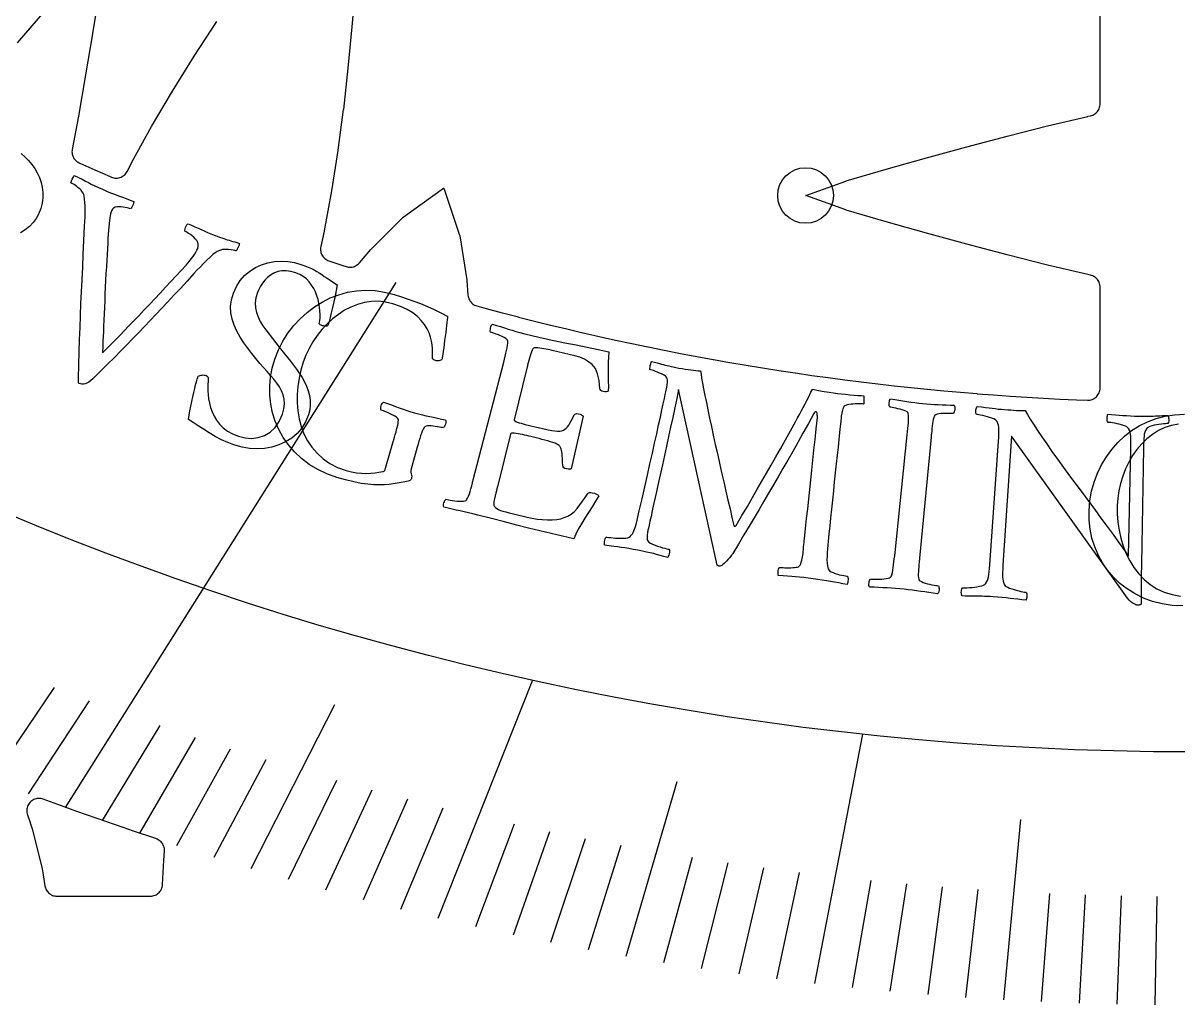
# Model space of a CAD drawing. Header units: millimetres. Extents: x -94 to 94, y -94 to 94.
# Drawn here: x -23.84 to -0.31, y -40.49 to -20.48 of the extents above; entities that cross this region are included whole.
import ezdxf

# ---------------------------------------------------------------- set-up
doc = ezdxf.new("R2010")
doc.units = ezdxf.units.MM
for name, color, linetype in [('CUT_INNER', 6, 'Continuous'), ('ENGRAVE', 7, 'Continuous'), ('ENGRAVE_FINE', 8, 'Continuous'), ('TEXT', 5, 'Continuous')]:
    doc.layers.add(name, color=color, linetype=linetype)

msp = doc.modelspace()

# ---------------------------------------------------------------- linework, layer by layer
at = {"layer": 'CUT_INNER'}
for points in [[(-17.0647, -19.7078), (-17.1364, -20.5552), (-17.1365, -20.5566), (-17.2174, -21.3987), (-17.2176, -21.4006), (-17.3109, -22.2378), (-17.3112, -22.2402), (-17.4202, -23.0711), (-17.4207, -23.0741), (-17.5489, -23.8975), (-17.5495, -23.9011), (-17.7006, -24.7157), (-17.7014, -24.7198), (-17.7705, -25.0338), (-17.7746, -25.0579), (-17.7763, -25.0822), (-17.7756, -25.1066), (-17.7726, -25.1309), (-17.7672, -25.1547), (-17.7595, -25.1778), (-17.7496, -25.2002), (-17.7375, -25.2214), (-17.7235, -25.2414), (-17.7075, -25.2598), (-17.6899, -25.2767), (-17.6707, -25.2917), (-17.6501, -25.3048), (-17.6283, -25.3159), (-17.6055, -25.3247), (-17.3194, -25.4202), (-17.318, -25.4207), (-17.252, -25.4423), (-17.2282, -25.4487), (-17.204, -25.4529), (-17.1794, -25.4546), (-17.1548, -25.4539), (-17.1304, -25.4508), (-17.1064, -25.4453), (-17.0831, -25.4374), (-17.0607, -25.4273), (-17.0393, -25.4151), (-17.0193, -25.4008), (-17.0007, -25.3846), (-16.9839, -25.3667), (-16.7502, -25.0921), (-16.7437, -25.085), (-16.1011, -24.4386), (-16.0972, -24.435), (-16.0931, -24.4318), (-15.2708, -23.8437), (-15.266, -23.8406), (-15.2639, -23.846), (-14.9416, -24.8042), (-14.9402, -24.8092), (-14.9391, -24.8143), (-14.7967, -25.7146), (-14.7955, -25.7242), (-14.7717, -26.0233), (-14.7684, -26.0486), (-14.7625, -26.0734), (-14.7541, -26.0975), (-14.7433, -26.1206), (-14.7303, -26.1424), (-14.715, -26.1629), (-14.6978, -26.1817), (-14.6787, -26.1986), (-14.658, -26.2135), (-14.6359, -26.2262), (-14.6126, -26.2366), (-14.5884, -26.2446), (-14.3995, -26.2962), (-14.398, -26.2966), (-14.0721, -26.3836), (-14.0707, -26.384), (-13.7443, -26.4689), (-13.7428, -26.4693), (-13.4159, -26.5523), (-13.4144, -26.5526), (-13.0871, -26.6336), (-13.0856, -26.6339), (-12.7577, -26.7129), (-12.7562, -26.7132), (-12.4279, -26.7901), (-12.4264, -26.7905), (-12.0976, -26.8654), (-12.0961, -26.8657), (-11.7668, -26.9386), (-11.7653, -26.9389), (-11.4356, -27.0098), (-11.4341, -27.0101), (-11.1039, -27.0789), (-11.1024, -27.0792), (-10.7719, -27.146), (-10.7704, -27.1463), (-10.4394, -27.2111), (-10.4379, -27.2114), (-10.1066, -27.2741), (-10.1051, -27.2744), (-9.7733, -27.3351), (-9.7718, -27.3354), (-9.4397, -27.3941), (-9.4382, -27.3943), (-9.1058, -27.451), (-9.1043, -27.4512), (-8.7715, -27.5058), (-8.77, -27.5061), (-8.4368, -27.5586), (-8.4353, -27.5589), (-8.1019, -27.6094), (-8.1004, -27.6096), (-7.7666, -27.658), (-7.7651, -27.6583), (-7.4311, -27.7047), (-7.4296, -27.7049), (-7.0953, -27.7492), (-7.0938, -27.7494), (-6.7592, -27.7917), (-6.7577, -27.7919), (-6.4228, -27.8322), (-6.4213, -27.8324), (-6.0862, -27.8706), (-6.0847, -27.8707), (-5.7494, -27.9069), (-5.7479, -27.907), (-5.4124, -27.9411), (-5.4109, -27.9413), (-5.0752, -27.9733), (-5.0736, -27.9734), (-4.7377, -28.0034), (-4.7362, -28.0035), (-4.4001, -28.0314), (-4.3986, -28.0316), (-4.0623, -28.0574), (-4.0608, -28.0575), (-3.7244, -28.0813), (-3.7229, -28.0814), (-3.3863, -28.1031), (-3.3848, -28.1032), (-3.0482, -28.1228), (-3.0466, -28.1229), (-2.7098, -28.1405), (-2.7083, -28.1406), (-2.3714, -28.1561), (-2.3699, -28.1562), (-2.15, -28.1649), (-2.1248, -28.1647), (-2.0998, -28.1619), (-2.0752, -28.1566), (-2.0513, -28.1489), (-2.0282, -28.1388), (-2.0063, -28.1264), (-1.9858, -28.1119), (-1.9668, -28.0954), (-1.9495, -28.0771), (-1.9342, -28.0571), (-1.921, -28.0357), (-1.91, -28.0131), (-1.9013, -27.9895), (-1.895, -27.9651), (-1.8913, -27.9403), (-1.89, -27.9151), (-1.89, -25.8617), (-1.8912, -25.8375), (-1.8947, -25.8135), (-1.9005, -25.79), (-1.9086, -25.7672), (-1.9188, -25.7452), (-1.9311, -25.7243), (-1.9454, -25.7048), (-1.9615, -25.6867), (-1.9793, -25.6702), (-1.9986, -25.6555), (-2.0193, -25.6428), (-2.041, -25.6322), (-2.0637, -25.6237), (-2.0871, -25.6174), (-2.1386, -25.6062), (-2.141, -25.6057), (-2.9606, -25.4115), (-2.9624, -25.4111), (-3.7826, -25.2035), (-3.7839, -25.2032), (-4.604, -24.9858), (-5.4259, -24.7606), (-6.2478, -24.5292), (-6.2491, -24.5289), (-7.0666, -24.2893), (-7.0737, -24.287), (-7.8859, -23.9951), (-7.8911, -23.993), (-7.8859, -23.9908), (-7.0737, -23.6989), (-7.0666, -23.6966), (-6.2491, -23.4571), (-6.2478, -23.4567), (-5.4276, -23.2258), (-4.606, -23.0007), (-3.7839, -22.7827), (-3.7826, -22.7824), (-2.9624, -22.5749), (-2.9606, -22.5744), (-2.141, -22.3802), (-2.1386, -22.3797), (-2.0871, -22.3685), (-2.0637, -22.3623), (-2.041, -22.3538), (-2.0193, -22.3431), (-1.9986, -22.3304), (-1.9793, -22.3157), (-1.9615, -22.2993), (-1.9454, -22.2812), (-1.9311, -22.2616), (-1.9188, -22.2407), (-1.9086, -22.2188), (-1.9005, -22.1959), (-1.8947, -22.1724), (-1.8912, -22.1484), (-1.89, -22.1242), (-1.89, -8.0007)], [(-22.2875, -19.8532), (-22.4205, -20.6947), (-22.4207, -20.696), (-22.5627, -21.5362), (-22.7104, -22.3752), (-22.8359, -23.0545), (-22.8391, -23.078), (-22.8401, -23.1017), (-22.8388, -23.1253), (-22.8352, -23.1487), (-22.8295, -23.1717), (-22.8217, -23.1941), (-22.8117, -23.2156), (-22.7998, -23.236), (-22.7859, -23.2552), (-22.7704, -23.2731), (-22.7532, -23.2894), (-22.7345, -23.304), (-22.7145, -23.3167), (-22.6935, -23.3275), (-22.6838, -23.3319), (-22.6824, -23.3326), (-22.3745, -23.4702), (-22.3731, -23.4708), (-22.0644, -23.6065), (-22.063, -23.6071), (-22.0367, -23.6185), (-22.0131, -23.6273), (-21.9888, -23.6337), (-21.964, -23.6376), (-21.9389, -23.639), (-21.9138, -23.6379), (-21.8889, -23.6343), (-21.8646, -23.6282), (-21.8409, -23.6196), (-21.8183, -23.6088), (-21.7968, -23.5957), (-21.7768, -23.5805), (-21.7584, -23.5634), (-21.7418, -23.5446), (-21.7271, -23.5241), (-21.7146, -23.5023), (-21.6206, -23.3175), (-21.6186, -23.3138), (-21.2186, -22.5883), (-21.2168, -22.5851), (-20.7936, -21.8672), (-20.792, -21.8647), (-20.3492, -21.1532), (-20.3479, -21.1511), (-19.8889, -20.4448)], [(-23.9508, -20.8815), (-23.3902, -20.2374)]]:
    msp.add_lwpolyline(points, dxfattribs=at)
msp.add_lwpolyline([(-23.4497, -36.2887), (-23.4739, -36.2837), (-23.4984, -36.2811), (-23.523, -36.2809), (-23.5475, -36.2831), (-23.5717, -36.2877), (-23.5953, -36.2947), (-23.6181, -36.304), (-23.6399, -36.3155), (-23.6605, -36.3291), (-23.6796, -36.3446), (-23.6971, -36.362), (-23.7128, -36.3809), (-23.7266, -36.4014), (-23.7383, -36.423), (-23.7478, -36.4458), (-23.755, -36.4693), (-23.7598, -36.4935), (-23.7623, -36.518), (-23.7623, -36.5426), (-23.7599, -36.5671), (-23.7551, -36.5913), (-23.748, -36.6149), (-23.6916, -36.7725), (-23.6897, -36.7784), (-23.6538, -36.8967), (-23.6521, -36.9026), (-23.4508, -37.7063), (-23.4495, -37.7123), (-23.4253, -37.8336), (-23.4243, -37.8397), (-23.3917, -38.0592), (-23.3871, -38.0825), (-23.3804, -38.1052), (-23.3715, -38.1272), (-23.3605, -38.1482), (-23.3476, -38.1681), (-23.3329, -38.1867), (-23.3165, -38.2038), (-23.2986, -38.2193), (-23.2792, -38.2331), (-23.2587, -38.2449), (-23.2371, -38.2547), (-23.2147, -38.2624), (-23.1916, -38.268), (-23.1681, -38.2714), (-23.1444, -38.2725), (-21.2448, -38.2725), (-21.2195, -38.2712), (-21.1945, -38.2674), (-21.1701, -38.2611), (-21.1464, -38.2523), (-21.1237, -38.2412), (-21.1022, -38.2279), (-21.0822, -38.2124), (-21.0638, -38.195), (-21.0473, -38.1759), (-21.0329, -38.1552), (-21.0206, -38.1331), (-21.0105, -38.1099), (-21.0029, -38.0858), (-20.9978, -38.061), (-20.9951, -38.0359), (-20.9686, -37.5422), (-20.9685, -37.5408), (-20.9564, -37.3537), (-20.956, -37.3283), (-20.9582, -37.303), (-20.963, -37.2781), (-20.9703, -37.2538), (-20.9799, -37.2304), (-20.992, -37.208), (-21.0062, -37.187), (-21.0225, -37.1675), (-21.0406, -37.1498), (-21.0605, -37.1341), (-21.0818, -37.1204), (-21.1045, -37.1089), (-21.1282, -37.0998), (-21.1715, -37.0856), (-21.5644, -36.9545), (-21.9564, -36.821), (-22.3476, -36.6851), (-22.738, -36.5468), (-23.1275, -36.406), (-23.4262, -36.2961)], close=True, dxfattribs=at)
at = {"layer": 'ENGRAVE'}
for points in [[(-22.9705, -36.4631), (-16.2323, -25.7669)], [(-15.3762, -38.7173), (-13.4489, -33.8643)], [(-7.7056, -40.0508), (-6.7278, -34.9682)]]:
    msp.add_lwpolyline(points, dxfattribs=at)
for centre, radius in [((0, 27.004), 62.3363), ((-7.892, -23.993), 0.567)]:
    msp.add_circle(centre, radius, dxfattribs=at)
at = {"layer": 'ENGRAVE_FINE'}
for points in [[(-24.4758, -35.8979), (-23.196, -34.0209)], [(-23.7238, -36.1854), (-22.48, -34.2883)], [(-19.1859, -37.7078), (-17.4847, -34.3643)], [(-22.2159, -36.7312), (-21.0453, -34.7956)], [(-21.4601, -36.9896), (-20.3265, -35.0358)], [(-20.7031, -37.2385), (-19.607, -35.2669)], [(-19.945, -37.4779), (-18.8866, -35.4891)], [(-18.4257, -37.9283), (-17.4438, -35.9071)], [(-11.5476, -39.4969), (-10.5064, -35.9357)], [(-17.6646, -38.1395), (-16.7214, -36.103)], [(-16.9026, -38.3414), (-15.9984, -36.2902)], [(-16.1398, -38.534), (-15.2748, -36.4687)], [(-14.6118, -38.8915), (-13.826, -36.7999)], [(-3.8549, -40.3819), (-3.5044, -36.7102)], [(-13.8467, -39.0565), (-13.1009, -36.9527)], [(-13.081, -39.2124), (-12.3753, -37.0971)], [(-12.3146, -39.3592), (-11.6494, -37.233)], [(-10.7801, -39.6256), (-10.1963, -37.4796)], [(-10.0122, -39.7453), (-9.4693, -37.5904)], [(-9.2437, -39.8561), (-8.742, -37.6928)], [(-8.4749, -39.9579), (-8.0144, -37.787)], [(-6.936, -40.1347), (-6.5585, -37.9505)], [(-6.1661, -40.2098), (-5.8303, -38.0199)], [(-5.3959, -40.276), (-5.1019, -38.0811)], [(-4.6255, -40.3334), (-4.3733, -38.1341)], [(-3.0841, -40.4215), (-2.9158, -38.2156)], [(-2.3132, -40.4524), (-2.1869, -38.2441)], [(-1.5422, -40.4744), (-1.458, -38.2645)], [(-0.7711, -40.4876), (-0.729, -38.2767)]]:
    msp.add_lwpolyline(points, dxfattribs=at)
at = {"layer": 'TEXT'}
for points in [[(-23.8743, -23.1375), (-23.7976, -23.2056), (-23.7251, -23.2801), (-23.6592, -23.3596), (-23.5997, -23.4441), (-23.5467, -23.5337), (-23.5022, -23.6275), (-23.4682, -23.7249), (-23.4448, -23.826), (-23.4318, -23.9308), (-23.4315, -24.0382), (-23.4461, -24.1474), (-23.4756, -24.2584), (-23.52, -24.371), (-23.5694, -24.462), (-23.6311, -24.5457), (-23.705, -24.6222), (-23.7913, -24.6913), (-23.8862, -24.7523)], [(-0.2087, -32.3578), (-0.4223, -32.3472), (-0.6265, -32.317), (-0.8212, -32.2672), (-1.0061, -32.1981), (-1.1796, -32.112), (-1.3398, -32.0116), (-1.4867, -31.8969), (-1.6202, -31.7682), (-1.7392, -31.6276), (-1.8423, -31.4777), (-1.9297, -31.3183), (-2.0014, -31.1498), (-2.0562, -30.974), (-2.0932, -30.7933), (-2.1125, -30.6077), (-2.1141, -30.4171), (-2.0977, -30.2156), (-2.0638, -30.0211), (-2.0125, -29.8336), (-1.9441, -29.6529), (-1.8604, -29.4808), (-1.7635, -29.319), (-1.6534, -29.1676), (-1.5303, -29.0263), (-1.3953, -28.8977), (-1.2494, -28.7843), (-1.0927, -28.6859), (-0.9252, -28.6026), (-0.7484, -28.5363), (-0.5641, -28.4893), (-0.3722, -28.4613), (-0.1723, -28.4525)], [(-0.2944, -28.6513), (-0.4374, -28.6777), (-0.5736, -28.7219), (-0.7031, -28.7842), (-0.8252, -28.8616), (-0.9388, -28.9516), (-1.0441, -29.0542), (-1.1411, -29.1693), (-1.2288, -29.2942), (-1.3063, -29.4259), (-1.3734, -29.5644), (-1.4302, -29.7098), (-1.4759, -29.8589), (-1.5098, -30.0088), (-1.5319, -30.1592), (-1.542, -30.3104), (-1.5408, -30.4792), (-1.5282, -30.6468), (-1.504, -30.8132), (-1.4681, -30.9784), (-1.4202, -31.1392), (-1.3599, -31.2924), (-1.2872, -31.4381), (-1.202, -31.5761), (-1.1042, -31.7036), (-0.9937, -31.8178), (-0.8705, -31.9186), (-0.7347, -32.0059), (-0.5861, -32.0765), (-0.4245, -32.1271), (-0.2501, -32.1576)]]:
    msp.add_lwpolyline(points, dxfattribs=at)
for points in [[(-22.2169, -23.8664), (-22.1342, -23.9018), (-22.0523, -23.9355), (-21.9712, -23.9675), (-21.8909, -23.9978), (-21.8115, -24.0272), (-21.7327, -24.0565), (-21.6548, -24.0858), (-21.5775, -24.1151), (-21.5788, -24.1304), (-21.5839, -24.1503), (-21.5928, -24.1745), (-21.6055, -24.2033), (-21.6194, -24.2303), (-21.6319, -24.2494), (-21.643, -24.2606), (-21.6527, -24.264), (-21.667, -24.259), (-21.6889, -24.2527), (-21.7183, -24.2453), (-21.7553, -24.2367), (-21.7963, -24.229), (-21.8374, -24.2244), (-21.8787, -24.2229), (-21.9202, -24.2246), (-21.9586, -24.2321), (-21.9908, -24.2485), (-22.0167, -24.2735), (-22.0362, -24.3074), (-22.0541, -24.3652), (-22.0701, -24.4514), (-22.0841, -24.5658), (-22.0961, -24.7086), (-22.1009, -24.7835), (-22.1063, -24.8698), (-22.1121, -24.9677), (-22.1184, -25.077), (-22.1251, -25.1951), (-22.1322, -25.319), (-22.1395, -25.4488), (-22.1472, -25.5844), (-22.1547, -25.7231), (-22.1617, -25.862), (-22.1681, -26.0011), (-22.174, -26.1404), (-22.1795, -26.277), (-22.1848, -26.4079), (-22.19, -26.5333), (-22.1951, -26.653), (-22.1999, -26.7646), (-22.2042, -26.8655), (-22.208, -26.9558), (-22.2113, -27.0353), (-22.2139, -27.1011), (-22.2156, -27.15), (-22.2164, -27.182), (-22.2163, -27.1971), (-22.2, -27.1819), (-22.1712, -27.1538), (-22.1297, -27.1127), (-22.0758, -27.0587), (-22.0118, -26.9939), (-21.94, -26.9207), (-21.8605, -26.8389), (-21.7733, -26.7486), (-21.68, -26.6515), (-21.5821, -26.5494), (-21.4797, -26.4422), (-21.3727, -26.33), (-21.2633, -26.2147), (-21.1534, -26.0984), (-21.043, -25.981), (-20.9321, -25.8625), (-20.8228, -25.7451), (-20.717, -25.631), (-20.6148, -25.5203), (-20.5161, -25.4129), (-20.4794, -25.3723), (-20.4435, -25.3296), (-20.4084, -25.2851), (-20.3741, -25.2387), (-20.3428, -25.1927), (-20.3164, -25.1495), (-20.2949, -25.1092), (-20.2784, -25.0718), (-20.2668, -25.0285), (-20.2662, -24.9873), (-20.2767, -24.9481), (-20.2983, -24.9109), (-20.3267, -24.8763), (-20.3578, -24.8445), (-20.3915, -24.8157), (-20.4279, -24.7898), (-20.4629, -24.7676), (-20.4924, -24.7499), (-20.5164, -24.7368), (-20.535, -24.7282), (-20.5407, -24.7158), (-20.5412, -24.6978), (-20.5364, -24.6743), (-20.5264, -24.6453), (-20.5135, -24.6166), (-20.5, -24.5942), (-20.486, -24.578), (-20.4714, -24.568), (-20.4024, -24.5987), (-20.3355, -24.6289), (-20.2707, -24.6586), (-20.208, -24.6877), (-20.145, -24.7165), (-20.0797, -24.7449), (-20.0119, -24.7729), (-19.9417, -24.8006), (-19.884, -24.8226), (-19.8323, -24.8418), (-19.7868, -24.8582), (-19.7475, -24.8718), (-19.7113, -24.8837), (-19.6753, -24.8952), (-19.6395, -24.9062), (-19.6039, -24.9167), (-19.5664, -24.9276), (-19.5249, -24.9401), (-19.4794, -24.954), (-19.43, -24.9693), (-19.4309, -24.9848), (-19.4358, -25.0052), (-19.4449, -25.0304), (-19.458, -25.0604), (-19.4719, -25.0885), (-19.4834, -25.108), (-19.4924, -25.1189), (-19.4989, -25.1212), (-19.5207, -25.1151), (-19.5541, -25.1085), (-19.5991, -25.1015), (-19.6557, -25.0941), (-19.7166, -25.0909), (-19.7745, -25.0968), (-19.8295, -25.1117), (-19.8814, -25.1356), (-19.9205, -25.1606), (-19.9688, -25.1985), (-20.0262, -25.2491), (-20.0928, -25.3125), (-20.1626, -25.3818), (-20.2294, -25.4502), (-20.2934, -25.5177), (-20.3544, -25.5843), (-20.4961, -25.7386), (-20.6321, -25.8862), (-20.7625, -26.027), (-20.8873, -26.1613), (-21.0085, -26.2909), (-21.1283, -26.4177), (-21.2466, -26.5419), (-21.3634, -26.6634), (-21.4807, -26.7846), (-21.6004, -26.908), (-21.7225, -27.0335), (-21.8472, -27.1611), (-21.9769, -27.293), (-22.1146, -27.4313), (-22.2602, -27.5758), (-22.4138, -27.7265), (-22.4564, -27.7653), (-22.4967, -27.7953), (-22.5347, -27.8167), (-22.5703, -27.8293), (-22.604, -27.8351), (-22.6361, -27.8359), (-22.6666, -27.8318), (-22.6954, -27.8227), (-22.7025, -27.8171), (-22.7071, -27.8074), (-22.7091, -27.7935), (-22.7086, -27.7754), (-22.7073, -27.7564), (-22.7069, -27.7399), (-22.7076, -27.7257), (-22.7093, -27.714), (-22.702, -27.4416), (-22.6941, -27.1785), (-22.6856, -26.9248), (-22.6766, -26.6805), (-22.667, -26.4398), (-22.6567, -26.1973), (-22.6458, -25.953), (-22.634, -25.7068), (-22.6218, -25.4532), (-22.609, -25.1868), (-22.5957, -24.9074), (-22.5816, -24.6152), (-22.5768, -24.5257), (-22.5732, -24.4404), (-22.5711, -24.3594), (-22.5704, -24.2826), (-22.5717, -24.2089), (-22.5758, -24.1373), (-22.5827, -24.0676), (-22.5923, -24), (-22.5987, -23.9724), (-22.6112, -23.9445), (-22.6298, -23.9163), (-22.6545, -23.8878), (-22.6825, -23.8603), (-22.7111, -23.8349), (-22.7402, -23.8117), (-22.7699, -23.7907), (-22.7981, -23.7723), (-22.8227, -23.7572), (-22.8436, -23.7454), (-22.8609, -23.7367), (-22.8612, -23.7312), (-22.8566, -23.7167), (-22.8473, -23.6934), (-22.8332, -23.6613), (-22.8183, -23.6291), (-22.8065, -23.6056), (-22.798, -23.5909), (-22.7926, -23.585), (-22.7097, -23.6257), (-22.6344, -23.6633), (-22.5666, -23.6978), (-22.5064, -23.7292), (-22.446, -23.7603), (-22.3776, -23.7935), (-22.3012, -23.8289), (-22.2169, -23.8664)], [(-18.175, -25.3962), (-18.096, -25.4249), (-18.0249, -25.4535), (-17.9615, -25.4821), (-17.906, -25.5107), (-17.8543, -25.5403), (-17.8026, -25.5717), (-17.7507, -25.6052), (-17.6986, -25.6405), (-17.6432, -25.6787), (-17.5811, -25.7206), (-17.5124, -25.7662), (-17.4369, -25.8154), (-17.4572, -25.9287), (-17.4798, -26.0431), (-17.5045, -26.1587), (-17.5315, -26.2756), (-17.5581, -26.3856), (-17.5815, -26.4805), (-17.6019, -26.5604), (-17.6193, -26.6253), (-17.624, -26.6384), (-17.6342, -26.6478), (-17.6501, -26.6533), (-17.6715, -26.655), (-17.6945, -26.6543), (-17.7147, -26.6525), (-17.7324, -26.6496), (-17.7474, -26.6457), (-17.7651, -26.6382), (-17.7798, -26.6287), (-17.7915, -26.617), (-17.8002, -26.6031), (-17.7908, -26.5475), (-17.7855, -26.4859), (-17.7842, -26.4182), (-17.7869, -26.3444), (-17.7943, -26.2675), (-17.8072, -26.1904), (-17.8255, -26.1129), (-17.8494, -26.0351), (-17.8791, -25.959), (-17.9152, -25.8866), (-17.9577, -25.8179), (-18.0066, -25.7527), (-18.0625, -25.6938), (-18.1262, -25.6434), (-18.1976, -25.6016), (-18.2769, -25.5685), (-18.3806, -25.539), (-18.4771, -25.5252), (-18.5663, -25.5272), (-18.6485, -25.545), (-18.7238, -25.5751), (-18.7924, -25.6137), (-18.8544, -25.661), (-18.9097, -25.7169), (-18.9583, -25.778), (-18.9999, -25.8409), (-19.0345, -25.9054), (-19.0622, -25.9716), (-19.0928, -26.0787), (-19.1063, -26.1816), (-19.1025, -26.2805), (-19.0813, -26.3753), (-19.0469, -26.4672), (-19.0032, -26.5577), (-18.9504, -26.6465), (-18.8883, -26.7338), (-18.8214, -26.8206), (-18.7542, -26.9082), (-18.6867, -26.9965), (-18.6188, -27.0856), (-18.5656, -27.1522), (-18.5096, -27.222), (-18.4506, -27.2951), (-18.3887, -27.3714), (-18.3264, -27.4504), (-18.2663, -27.5317), (-18.2083, -27.6153), (-18.1524, -27.7013), (-18.1017, -27.7895), (-18.0594, -27.8799), (-18.0254, -27.9726), (-17.9997, -28.0676), (-17.985, -28.1644), (-17.9839, -28.2627), (-17.9964, -28.3623), (-18.0226, -28.4634), (-18.0803, -28.6054), (-18.1562, -28.7317), (-18.2503, -28.8423), (-18.3629, -28.937), (-18.4888, -29.0152), (-18.623, -29.0764), (-18.7654, -29.1206), (-18.916, -29.1477), (-19.07, -29.1574), (-19.2227, -29.1494), (-19.374, -29.124), (-19.5237, -29.0809), (-19.6613, -29.0285), (-19.7936, -28.9689), (-19.9204, -28.9022), (-20.0418, -28.8284), (-20.1575, -28.7536), (-20.2671, -28.6837), (-20.3709, -28.619), (-20.4687, -28.5593), (-20.4549, -28.4709), (-20.4389, -28.3802), (-20.4208, -28.2871), (-20.4005, -28.1916), (-20.3795, -28.098), (-20.3591, -28.0105), (-20.3393, -27.929), (-20.3202, -27.8537), (-20.303, -27.7884), (-20.2889, -27.737), (-20.2779, -27.6994), (-20.2701, -27.6757), (-20.2507, -27.6677), (-20.2306, -27.6611), (-20.2098, -27.6559), (-20.1884, -27.6521), (-20.167, -27.6503), (-20.1461, -27.6511), (-20.1257, -27.6545), (-20.1059, -27.6604), (-20.0844, -27.6718), (-20.07, -27.6878), (-20.0629, -27.7082), (-20.0629, -27.7331), (-20.0679, -27.7798), (-20.071, -27.8354), (-20.0722, -27.9), (-20.0715, -27.9737), (-20.0668, -28.0535), (-20.0561, -28.1367), (-20.0393, -28.2232), (-20.0164, -28.3131), (-19.9854, -28.4031), (-19.9443, -28.49), (-19.8931, -28.5736), (-19.8318, -28.6541), (-19.7581, -28.7286), (-19.6694, -28.7945), (-19.566, -28.8515), (-19.4478, -28.8996), (-19.3141, -28.9336), (-19.1813, -28.9422), (-19.0496, -28.9253), (-18.919, -28.8831), (-18.7987, -28.8149), (-18.6976, -28.7202), (-18.6155, -28.599), (-18.5523, -28.4515), (-18.5223, -28.3401), (-18.5096, -28.237), (-18.514, -28.1422), (-18.5356, -28.0558), (-18.5703, -27.9743), (-18.614, -27.8944), (-18.6667, -27.8161), (-18.7283, -27.7393), (-18.7956, -27.662), (-18.8654, -27.5822), (-18.9376, -27.4997), (-19.0122, -27.4147), (-19.0936, -27.3151), (-19.1753, -27.2117), (-19.2573, -27.1044), (-19.3395, -26.9931), (-19.4161, -26.8782), (-19.4814, -26.7596), (-19.5354, -26.6374), (-19.578, -26.5117), (-19.604, -26.3831), (-19.608, -26.2521), (-19.5902, -26.119), (-19.5506, -25.9835), (-19.4895, -25.8466), (-19.4135, -25.7259), (-19.3226, -25.6214), (-19.2169, -25.5329), (-19.1007, -25.4605), (-18.9781, -25.404), (-18.8492, -25.3634), (-18.7138, -25.3388), (-18.5762, -25.3298), (-18.4407, -25.3364), (-18.307, -25.3585), (-18.175, -25.3962)], [(-16.2868, -28.9853), (-16.2843, -28.9767), (-16.2818, -28.9682), (-16.2793, -28.9596), (-16.2768, -28.9511), (-16.2743, -28.9425), (-16.2718, -28.9339), (-16.2693, -28.9254), (-16.2668, -28.9168), (-16.2516, -28.8638), (-16.2375, -28.8131), (-16.2244, -28.7649), (-16.2124, -28.7191), (-16.2024, -28.6761), (-16.1953, -28.6366), (-16.1912, -28.6005), (-16.1899, -28.5677), (-16.1928, -28.5493), (-16.2058, -28.5298), (-16.2288, -28.5094), (-16.262, -28.4879), (-16.3007, -28.4664), (-16.3405, -28.4462), (-16.3814, -28.4271), (-16.4234, -28.4093), (-16.4628, -28.3935), (-16.4957, -28.3808), (-16.5223, -28.3712), (-16.5425, -28.3646), (-16.546, -28.3488), (-16.5465, -28.3292), (-16.544, -28.3059), (-16.5384, -28.2789), (-16.5303, -28.2526), (-16.5204, -28.2316), (-16.5085, -28.2157), (-16.4948, -28.2051), (-16.4119, -28.2333), (-16.3306, -28.2616), (-16.2508, -28.2902), (-16.1726, -28.3189), (-16.0949, -28.347), (-16.0168, -28.3735), (-15.9383, -28.3985), (-15.8593, -28.4219), (-15.7782, -28.4443), (-15.6992, -28.4644), (-15.6223, -28.4822), (-15.5474, -28.4978), (-15.4721, -28.5131), (-15.3937, -28.5299), (-15.3123, -28.5481), (-15.228, -28.5679), (-15.2219, -28.5841), (-15.2203, -28.6039), (-15.223, -28.627), (-15.2301, -28.6536), (-15.2396, -28.6794), (-15.2498, -28.7005), (-15.2606, -28.7169), (-15.2719, -28.7284), (-15.2924, -28.7234), (-15.3195, -28.7176), (-15.3533, -28.7112), (-15.3938, -28.7041), (-15.4371, -28.6975), (-15.4794, -28.6927), (-15.5207, -28.6897), (-15.561, -28.6885), (-15.5971, -28.6902), (-15.6259, -28.6958), (-15.6474, -28.7054), (-15.6615, -28.719), (-15.682, -28.7529), (-15.7014, -28.7926), (-15.7198, -28.838), (-15.7371, -28.8891), (-15.7539, -28.9442), (-15.771, -29.0015), (-15.7884, -29.0611), (-15.806, -29.1229), (-15.9172, -29.5177), (-15.9274, -29.5611), (-15.9325, -29.5999), (-15.9323, -29.6339), (-15.9269, -29.6632), (-15.9207, -29.6896), (-15.9181, -29.7151), (-15.9191, -29.7395), (-15.9237, -29.7629), (-15.9279, -29.7737), (-15.934, -29.7831), (-15.9422, -29.7913), (-15.9523, -29.7981), (-15.9674, -29.8046), (-15.9906, -29.812), (-16.0219, -29.8202), (-16.0612, -29.8291), (-16.1335, -29.843), (-16.2108, -29.8562), (-16.2931, -29.8686), (-16.3803, -29.8803), (-16.4747, -29.8886), (-16.5786, -29.8909), (-16.6918, -29.8873), (-16.8143, -29.8775), (-16.9493, -29.8591), (-17.0996, -29.8296), (-17.2651, -29.7889), (-17.4458, -29.7368), (-17.6471, -29.6646), (-17.8337, -29.5763), (-18.0055, -29.4721), (-18.1624, -29.3522), (-18.3034, -29.2195), (-18.4275, -29.0768), (-18.5347, -28.9245), (-18.6251, -28.7625), (-18.6981, -28.5934), (-18.7532, -28.42), (-18.7905, -28.2421), (-18.8102, -28.06), (-18.8116, -27.8759), (-18.7945, -27.6923), (-18.759, -27.509), (-18.7052, -27.3262), (-18.631, -27.1382), (-18.542, -26.9619), (-18.4385, -26.7973), (-18.3204, -26.6443), (-18.1904, -26.5039), (-18.0507, -26.3773), (-17.9014, -26.2644), (-17.7425, -26.165), (-17.5759, -26.0812), (-17.4034, -26.015), (-17.2249, -25.9664), (-17.0404, -25.9353), (-16.852, -25.9233), (-16.662, -25.9318), (-16.4702, -25.9609), (-16.2764, -26.0104), (-16.1454, -26.052), (-16.012, -26.0971), (-15.8763, -26.1456), (-15.7383, -26.1974), (-15.5993, -26.2538), (-15.4608, -26.3159), (-15.3227, -26.3836), (-15.1849, -26.4569), (-15.1858, -26.4646), (-15.1884, -26.4876), (-15.1929, -26.5259), (-15.199, -26.5796), (-15.2066, -26.6435), (-15.2153, -26.7125), (-15.2249, -26.7866), (-15.2357, -26.8658), (-15.2466, -26.9457), (-15.2568, -27.022), (-15.2663, -27.0945), (-15.2751, -27.1635), (-15.2829, -27.2236), (-15.2894, -27.2698), (-15.2945, -27.3022), (-15.2984, -27.3206), (-15.3016, -27.332), (-15.3104, -27.3419), (-15.3247, -27.3502), (-15.3446, -27.3569), (-15.3672, -27.3614), (-15.3897, -27.3627), (-15.4121, -27.361), (-15.4343, -27.3563), (-15.4528, -27.3499), (-15.4692, -27.3417), (-15.4836, -27.3318), (-15.496, -27.3202), (-15.4933, -27.2823), (-15.4919, -27.2348), (-15.4918, -27.1776), (-15.4931, -27.1108), (-15.4989, -27.0372), (-15.5125, -26.9599), (-15.5339, -26.8787), (-15.5629, -26.7938), (-15.6025, -26.7078), (-15.6555, -26.6237), (-15.7218, -26.5414), (-15.8014, -26.4608), (-15.8976, -26.3848), (-16.0135, -26.3162), (-16.1494, -26.2549), (-16.3051, -26.2006), (-16.451, -26.1652), (-16.5955, -26.1489), (-16.7386, -26.1517), (-16.8807, -26.1736), (-17.0199, -26.2123), (-17.1548, -26.2654), (-17.2854, -26.3329), (-17.4117, -26.4149), (-17.5319, -26.5089), (-17.6442, -26.6124), (-17.7487, -26.7254), (-17.8453, -26.8481), (-17.9323, -26.9775), (-18.0083, -27.111), (-18.0732, -27.2486), (-18.1267, -27.3903), (-18.1747, -27.5521), (-18.2113, -27.7162), (-18.2364, -27.8824), (-18.2501, -28.0509), (-18.251, -28.2187), (-18.2378, -28.3828), (-18.2106, -28.5433), (-18.1691, -28.7001), (-18.1126, -28.8506), (-18.04, -28.992), (-17.9514, -29.1242), (-17.8469, -29.2472), (-17.7252, -29.3579), (-17.5853, -29.4533), (-17.4273, -29.5331), (-17.2513, -29.5974), (-17.1434, -29.6261), (-17.0393, -29.6452), (-16.9392, -29.6549), (-16.843, -29.6551), (-16.7515, -29.6495), (-16.6653, -29.6418), (-16.5845, -29.632), (-16.5091, -29.6202), (-16.4944, -29.6177), (-16.4827, -29.6131), (-16.474, -29.6066), (-16.4681, -29.598), (-16.4638, -29.5879), (-16.4595, -29.5766), (-16.4553, -29.5641), (-16.4511, -29.5504)], [(-13.64, -26.8043), (-13.4453, -26.8522), (-13.2403, -26.8995), (-13.0249, -26.9462), (-12.7992, -26.9922), (-12.5699, -27.038), (-12.3437, -27.0844), (-12.1206, -27.1314), (-11.9006, -27.1791), (-11.9088, -27.2876), (-11.9139, -27.3922), (-11.9159, -27.4929), (-11.9148, -27.5897), (-11.9126, -27.6853), (-11.9114, -27.7821), (-11.9111, -27.8803), (-11.9118, -27.9797), (-11.931, -27.9889), (-11.9544, -27.9933), (-11.9819, -27.993), (-12.0135, -27.988), (-12.0452, -27.9784), (-12.0674, -27.9656), (-12.0801, -27.9495), (-12.0832, -27.9302), (-12.0982, -27.7636), (-12.1289, -27.6263), (-12.1754, -27.5181), (-12.2377, -27.4391), (-12.3125, -27.3795), (-12.3968, -27.3299), (-12.4906, -27.2901), (-12.5938, -27.2602), (-13.0588, -27.1502), (-13.0789, -27.1455), (-13.1059, -27.1395), (-13.14, -27.1322), (-13.1811, -27.1236), (-13.2251, -27.1149), (-13.268, -27.1077), (-13.3097, -27.1018), (-13.3504, -27.0974), (-13.3866, -27.0957), (-13.4151, -27.0982), (-13.4358, -27.1049), (-13.4488, -27.1159), (-13.4639, -27.145), (-13.4784, -27.179), (-13.4922, -27.2176), (-13.5054, -27.261), (-13.5182, -27.3073), (-13.5308, -27.3543), (-13.5433, -27.4021), (-13.5556, -27.4507), (-13.5603, -27.4698), (-13.5646, -27.4868), (-13.5682, -27.5015), (-13.5714, -27.5142), (-13.8327, -28.564), (-13.8307, -28.5756), (-13.8189, -28.5873), (-13.7974, -28.5992), (-13.7661, -28.6112), (-13.7287, -28.6231), (-13.6891, -28.6348), (-13.6471, -28.6462), (-13.6028, -28.6574), (-13.3128, -28.7275), (-13.2185, -28.7492), (-13.1349, -28.7667), (-13.062, -28.78), (-12.9997, -28.7892), (-12.9462, -28.7936), (-12.8992, -28.7927), (-12.859, -28.7863), (-12.8253, -28.7746), (-12.7959, -28.7574), (-12.7682, -28.7344), (-12.7421, -28.7056), (-12.7178, -28.6712), (-12.6932, -28.6303), (-12.6662, -28.5824), (-12.6369, -28.5273), (-12.6052, -28.4652), (-12.5941, -28.449), (-12.5757, -28.4399), (-12.5499, -28.4377), (-12.5168, -28.4425), (-12.4857, -28.4515), (-12.4603, -28.4629), (-12.4408, -28.4768), (-12.427, -28.4932), (-12.666, -29.5605), (-12.6827, -29.5674), (-12.7045, -29.5701), (-12.7315, -29.5687), (-12.7636, -29.5629), (-12.7944, -29.5533), (-12.8176, -29.5401), (-12.8331, -29.5232), (-12.841, -29.5028), (-12.8431, -29.4228), (-12.8459, -29.3546), (-12.8494, -29.2979), (-12.8537, -29.2529), (-12.8587, -29.2168), (-12.8642, -29.1865), (-12.8703, -29.1622), (-12.8771, -29.1439), (-12.8848, -29.129), (-12.8938, -29.1149), (-12.9041, -29.1017), (-12.9158, -29.0893), (-12.9323, -29.0742), (-12.9585, -29.0588), (-12.9944, -29.0431), (-13.0401, -29.027), (-13.0919, -29.0107), (-13.1463, -28.9945), (-13.2034, -28.9784), (-13.2632, -28.9623), (-13.3234, -28.9467), (-13.3819, -28.9318), (-13.4387, -28.9176), (-13.4938, -28.9041), (-13.5322, -28.895), (-13.5732, -28.8857), (-13.6167, -28.876), (-13.6628, -28.8661), (-13.7087, -28.8568), (-13.7516, -28.8489), (-13.7914, -28.8426), (-13.8282, -28.8377), (-13.8595, -28.8358), (-13.8829, -28.8386), (-13.8984, -28.8461), (-13.906, -28.8582), (-14.173, -29.9311), (-14.1747, -29.9376), (-14.1766, -29.9455), (-14.179, -29.9549), (-14.1817, -29.9657), (-14.1922, -30.009), (-14.2039, -30.0582), (-14.2166, -30.1132), (-14.2304, -30.1741), (-14.2418, -30.2314), (-14.2472, -30.2756), (-14.2466, -30.3067), (-14.24, -30.3248), (-14.2136, -30.3507), (-14.1829, -30.3734), (-14.1479, -30.393), (-14.1086, -30.4094), (-14.061, -30.425), (-14.001, -30.4426), (-13.9286, -30.4619), (-13.8438, -30.4829), (-13.5678, -30.5487), (-13.4647, -30.5702), (-13.3612, -30.5864), (-13.2572, -30.597), (-13.1527, -30.6023), (-13.0528, -30.6014), (-12.9622, -30.5937), (-12.881, -30.5792), (-12.8091, -30.5579), (-12.7352, -30.5269), (-12.6667, -30.4852), (-12.6036, -30.4326), (-12.546, -30.3694), (-12.4912, -30.299), (-12.4365, -30.2252), (-12.3818, -30.1479), (-12.3274, -30.0671), (-12.3146, -30.0539), (-12.2955, -30.0466), (-12.2701, -30.0453), (-12.2383, -30.0498), (-12.1907, -30.0623), (-12.1528, -30.0772), (-12.1245, -30.0946), (-12.1059, -30.1145), (-12.1727, -30.2238), (-12.2423, -30.3362), (-12.3147, -30.4518), (-12.39, -30.5705), (-12.4614, -30.687), (-12.5226, -30.7958), (-12.5733, -30.8969), (-12.6136, -30.9904), (-12.8468, -30.9385), (-13.0788, -30.8843), (-13.3095, -30.8278), (-13.5389, -30.7692), (-13.775, -30.708), (-14.0258, -30.6438), (-14.2915, -30.5762), (-14.5719, -30.5051), (-14.6692, -30.4809), (-14.7617, -30.459), (-14.8493, -30.4393), (-14.932, -30.4219), (-15.0128, -30.4048), (-15.0949, -30.3862), (-15.178, -30.366), (-15.2624, -30.3442), (-15.2688, -30.3278), (-15.2708, -30.3081), (-15.2683, -30.2849), (-15.2614, -30.2583), (-15.252, -30.2324), (-15.2419, -30.2112), (-15.231, -30.1949), (-15.2196, -30.1833), (-15.1983, -30.1884), (-15.1694, -30.1944), (-15.1329, -30.2011), (-15.0888, -30.2087), (-15.0412, -30.2157), (-14.9943, -30.2205), (-14.948, -30.2232), (-14.9023, -30.2238), (-14.8618, -30.2217), (-14.831, -30.2163), (-14.8098, -30.2075), (-14.7983, -30.1955), (-14.7784, -30.1612), (-14.7596, -30.1211), (-14.7422, -30.0754), (-14.726, -30.0239), (-14.7103, -29.9685), (-14.6945, -29.9108), (-14.6784, -29.8509), (-14.6622, -29.7887), (-14.0425, -27.3886), (-14.0266, -27.3261), (-14.0114, -27.2654), (-13.9971, -27.2063), (-13.9836, -27.149), (-13.9724, -27.0949), (-13.965, -27.0456), (-13.9614, -27.0011), (-13.9616, -26.9613), (-13.9648, -26.9432), (-13.9779, -26.9248), (-14.0008, -26.9062), (-14.0335, -26.8874), (-14.0718, -26.8687), (-14.1114, -26.8509), (-14.1523, -26.8338), (-14.1944, -26.8175), (-14.234, -26.8031), (-14.2669, -26.7915), (-14.2932, -26.7827), (-14.313, -26.7769), (-14.3167, -26.7613), (-14.3176, -26.7418), (-14.3156, -26.7185), (-14.3108, -26.6914), (-14.3035, -26.6648), (-14.2943, -26.6435), (-14.2832, -26.6272), (-14.2702, -26.6161), (-14.1892, -26.6408), (-14.109, -26.6656), (-14.0294, -26.6905), (-13.9507, -26.7154), (-13.8724, -26.7397), (-13.7946, -26.7626), (-13.7171, -26.7842), (-13.64, -26.8043)], [(-10.476, -27.5088), (-10.4085, -27.5211), (-10.3448, -27.5315), (-10.2851, -27.54), (-10.2294, -27.5465), (-10.1768, -27.552), (-10.1263, -27.5574), (-10.0779, -27.5628), (-10.0317, -27.5681), (-10.0229, -27.635), (-10.0096, -27.7187), (-9.9916, -27.819), (-9.9689, -27.9361), (-9.9426, -28.0671), (-9.9138, -28.2095), (-9.8823, -28.3633), (-9.8482, -28.5284), (-9.8117, -28.7018), (-9.7731, -28.8804), (-9.7324, -29.0642), (-9.6896, -29.2531), (-9.6458, -29.4444), (-9.6022, -29.6352), (-9.5587, -29.8255), (-9.5154, -30.0152), (-9.473, -30.2014), (-9.432, -30.3808), (-9.3925, -30.5535), (-9.3545, -30.7194), (-9.3517, -30.7251), (-9.3471, -30.7296), (-9.3408, -30.7329), (-9.3328, -30.735), (-9.3245, -30.7348), (-9.3172, -30.7315), (-9.3108, -30.725), (-9.3055, -30.7153), (-9.1884, -30.5168), (-9.0779, -30.328), (-8.9741, -30.149), (-8.8767, -29.9798), (-8.7826, -29.8154), (-8.6886, -29.651), (-8.5945, -29.4864), (-8.5006, -29.3218), (-8.4045, -29.1527), (-8.3043, -28.9748), (-8.2, -28.7879), (-8.0917, -28.5922), (-8.0558, -28.5268), (-8.0188, -28.4586), (-7.9807, -28.3875), (-7.9416, -28.3136), (-7.9034, -28.2406), (-7.8681, -28.1725), (-7.8358, -28.1092), (-7.8063, -28.0507), (-7.7818, -28.0016), (-7.7643, -27.9666), (-7.7539, -27.9455), (-7.7504, -27.9385), (-7.6256, -27.9639), (-7.5123, -27.9851), (-7.4106, -28.0022), (-7.3205, -28.0154), (-7.2452, -28.025), (-7.1651, -28.0344), (-7.0804, -28.0435), (-6.991, -28.0523), (-6.9044, -28.0602), (-6.828, -28.0667), (-6.7617, -28.0719), (-6.7056, -28.0758), (-6.704, -28.0861), (-6.7034, -28.1045), (-6.7038, -28.131), (-6.7052, -28.1657), (-6.7068, -28.1995), (-6.7079, -28.2237), (-6.7086, -28.2382), (-6.7088, -28.2431), (-6.7317, -28.241), (-6.7607, -28.2397), (-6.7958, -28.2392), (-6.8372, -28.2393), (-6.8812, -28.2406), (-6.9243, -28.2434), (-6.9666, -28.2478), (-7.008, -28.2538), (-7.0452, -28.2615), (-7.0747, -28.2708), (-7.0966, -28.2819), (-7.1108, -28.2947), (-7.1214, -28.3158), (-7.131, -28.34), (-7.1395, -28.3674), (-7.147, -28.3979), (-7.1536, -28.4292), (-7.1593, -28.4592), (-7.164, -28.4878), (-7.1679, -28.515), (-7.1758, -28.5987), (-7.1862, -28.7015), (-7.199, -28.8235), (-7.2143, -28.9646), (-7.2313, -29.1199), (-7.249, -29.2845), (-7.2676, -29.4584), (-7.2869, -29.6415), (-7.3066, -29.8287), (-7.326, -30.0148), (-7.3454, -30.1998), (-7.3645, -30.3837), (-7.3831, -30.5618), (-7.4007, -30.7296), (-7.4173, -30.887), (-7.4329, -31.0341), (-7.44, -31.116), (-7.4461, -31.1957), (-7.4511, -31.2734), (-7.4551, -31.3489), (-7.4563, -31.4207), (-7.453, -31.487), (-7.4452, -31.5479), (-7.4329, -31.6034), (-7.4218, -31.6245), (-7.4015, -31.6441), (-7.3719, -31.6622), (-7.3329, -31.6789), (-7.2889, -31.6941), (-7.2444, -31.7079), (-7.1993, -31.7201), (-7.1537, -31.731), (-7.112, -31.74), (-7.0788, -31.7468), (-7.054, -31.7514), (-7.0378, -31.7539), (-7.0301, -31.7768), (-7.0259, -31.801), (-7.0254, -31.8267), (-7.0284, -31.8538), (-7.0331, -31.8789), (-7.0376, -31.8984), (-7.0417, -31.9123), (-7.0456, -31.9206), (-7.1315, -31.9045), (-7.2164, -31.8887), (-7.3001, -31.8734), (-7.3828, -31.8584), (-7.4666, -31.8439), (-7.5539, -31.8299), (-7.6447, -31.8165), (-7.739, -31.8036), (-7.8378, -31.7911), (-7.9299, -31.7804), (-8.0155, -31.7716), (-8.0944, -31.7647), (-8.1734, -31.7585), (-8.2592, -31.7516), (-8.3518, -31.7439), (-8.4512, -31.7355), (-8.4529, -31.7263), (-8.4538, -31.7111), (-8.4538, -31.6901), (-8.453, -31.6632), (-8.4505, -31.635), (-8.4454, -31.6102), (-8.4377, -31.5888), (-8.4275, -31.5708), (-8.4069, -31.5732), (-8.3808, -31.5752), (-8.3494, -31.5769), (-8.3126, -31.5782), (-8.273, -31.5789), (-8.2334, -31.5789), (-8.1936, -31.578), (-8.1538, -31.5765), (-8.1165, -31.574), (-8.0844, -31.5704), (-8.0574, -31.5656), (-8.0357, -31.5598), (-8.0201, -31.5488), (-8.0056, -31.5294), (-7.9923, -31.5016), (-7.9802, -31.4654), (-7.9695, -31.4264), (-7.9608, -31.3901), (-7.9539, -31.3565), (-7.949, -31.3257), (-7.9446, -31.2908), (-7.9403, -31.2511), (-7.9361, -31.2065), (-7.932, -31.157), (-7.9279, -31.1075), (-7.9237, -31.0629), (-7.9194, -31.0232), (-7.915, -30.9883), (-7.8927, -30.7805), (-7.8708, -30.5767), (-7.8495, -30.3769), (-7.8287, -30.1812), (-7.8079, -29.9864), (-7.7869, -29.7894), (-7.7654, -29.5902), (-7.7437, -29.3888), (-7.7215, -29.1824), (-7.699, -28.9682), (-7.6761, -28.7462), (-7.6527, -28.5163), (-7.652, -28.5055), (-7.6521, -28.4909), (-7.6532, -28.4724), (-7.6551, -28.45), (-7.659, -28.4284), (-7.6658, -28.4125), (-7.6756, -28.4021), (-7.6882, -28.3974), (-7.6946, -28.3991), (-7.7024, -28.4059), (-7.7116, -28.4178), (-7.7222, -28.4347), (-7.8361, -28.6397), (-7.9462, -28.8369), (-8.0525, -29.0262), (-8.1549, -29.2077), (-8.2548, -29.3837), (-8.3537, -29.5564), (-8.4514, -29.7257), (-8.548, -29.8918), (-8.6444, -30.0568), (-8.7419, -30.2231), (-8.8404, -30.3907), (-8.94, -30.5595), (-9.0421, -30.7321), (-9.1483, -30.9112), (-9.2588, -31.0966), (-9.3734, -31.2884), (-9.3836, -31.3018), (-9.3985, -31.3205), (-9.418, -31.3444), (-9.4422, -31.3736), (-9.4689, -31.4049), (-9.4957, -31.435), (-9.5228, -31.4639), (-9.5502, -31.4916), (-9.5765, -31.5153), (-9.6005, -31.5323), (-9.6223, -31.5424), (-9.6419, -31.5458), (-9.6493, -31.5465), (-9.6586, -31.5446), (-9.6697, -31.5401), (-9.6827, -31.533), (-9.6853, -31.53), (-9.688, -31.5277), (-9.6908, -31.5261), (-9.6937, -31.5252), (-10.4783, -27.9441), (-10.5174, -28.1318), (-10.5577, -28.3223), (-10.5994, -28.5156), (-10.6423, -28.7116), (-10.6855, -28.9076), (-10.7278, -29.1007), (-10.7692, -29.291), (-10.8097, -29.4785), (-10.849, -29.6599), (-10.8865, -29.8322), (-10.9222, -29.9954), (-10.9563, -30.1494), (-10.9879, -30.2917), (-11.0164, -30.4194), (-11.0417, -30.5325), (-11.0639, -30.6312), (-11.0821, -30.7122), (-11.0956, -30.7726), (-11.1044, -30.8124), (-11.1085, -30.8314), (-11.1121, -30.8525), (-11.1153, -30.8748), (-11.1179, -30.8983), (-11.1199, -30.9231), (-11.1212, -30.9476), (-11.1214, -30.9705), (-11.1204, -30.9916), (-11.1184, -31.0111), (-11.1079, -31.0332), (-11.0861, -31.0551), (-11.0532, -31.0769), (-11.0091, -31.0985), (-10.9591, -31.1191), (-10.9083, -31.1379), (-10.8567, -31.155), (-10.8044, -31.1702), (-10.7569, -31.183), (-10.7195, -31.1927), (-10.6923, -31.1994), (-10.6753, -31.2031), (-10.6679, -31.2192), (-10.6652, -31.2397), (-10.667, -31.2646), (-10.6736, -31.294), (-10.6818, -31.3224), (-10.6889, -31.3441), (-10.6948, -31.3593), (-10.6994, -31.3679), (-10.7818, -31.3469), (-10.8582, -31.3272), (-10.9288, -31.3089), (-10.9934, -31.292), (-11.0593, -31.2756), (-11.1335, -31.2586), (-11.2161, -31.2411), (-11.307, -31.2229), (-11.4041, -31.2046), (-11.4932, -31.1888), (-11.5743, -31.1755), (-11.6474, -31.1649), (-11.7207, -31.1549), (-11.8022, -31.1435), (-11.892, -31.1308), (-11.99, -31.1165), (-11.9911, -31.1072), (-11.9911, -31.092), (-11.9898, -31.071), (-11.9874, -31.0442), (-11.9832, -31.0162), (-11.9766, -30.9918), (-11.9676, -30.9709), (-11.9563, -30.9535), (-11.9342, -30.9573), (-11.9032, -30.9614), (-11.8634, -30.9658), (-11.8149, -30.9704), (-11.7619, -30.9743), (-11.709, -30.9767), (-11.6563, -30.9775), (-11.6036, -30.9767), (-11.5556, -30.9734), (-11.5169, -30.9667), (-11.4876, -30.9566), (-11.4677, -30.9431), (-11.443, -30.9171), (-11.4217, -30.8893), (-11.404, -30.8597), (-11.3897, -30.8282), (-11.3773, -30.7941), (-11.3649, -30.7566), (-11.3527, -30.7157), (-11.3405, -30.6713), (-11.2819, -30.4189), (-11.2248, -30.1715), (-11.1691, -29.9292), (-11.1148, -29.6918), (-11.0628, -29.4629), (-11.014, -29.2459), (-10.9683, -29.0408), (-10.9256, -28.8475), (-10.8865, -28.669), (-10.8511, -28.5078), (-10.8195, -28.3641), (-10.7917, -28.2378), (-10.7685, -28.1323), (-10.7509, -28.0512), (-10.7387, -27.9943), (-10.732, -27.9617), (-10.7259, -27.93), (-10.7204, -27.8989), (-10.7154, -27.8684), (-10.7108, -27.8387), (-10.7076, -27.8098), (-10.7063, -27.782), (-10.7071, -27.7554), (-10.7099, -27.7298), (-10.7165, -27.7109), (-10.7321, -27.6914), (-10.7566, -27.6713), (-10.79, -27.6505), (-10.8283, -27.63), (-10.8676, -27.6108), (-10.9079, -27.593), (-10.9492, -27.5764), (-10.9878, -27.562), (-11.0201, -27.5507), (-11.0462, -27.5426), (-11.066, -27.5376), (-11.0674, -27.5322), (-11.0662, -27.5171), (-11.0622, -27.4923), (-11.0556, -27.4579), (-11.0482, -27.4232), (-11.0419, -27.3977), (-11.0368, -27.3815), (-11.0329, -27.3745), (-10.9728, -27.3897), (-10.9188, -27.4036), (-10.8712, -27.4162), (-10.8297, -27.4275), (-10.7913, -27.4379), (-10.7529, -27.448), (-10.7144, -27.4577), (-10.6758, -27.467), (-10.6343, -27.4764), (-10.5872, -27.4865), (-10.5344, -27.4973), (-10.476, -27.5088)], [(-5.5087, -28.2322), (-5.4274, -28.2397), (-5.347, -28.2459), (-5.2676, -28.2507), (-5.1891, -28.2542), (-5.1103, -28.2573), (-5.0297, -28.2608), (-4.9474, -28.2646), (-4.8633, -28.2689), (-4.8549, -28.2838), (-4.85, -28.3029), (-4.8486, -28.3262), (-4.8508, -28.3536), (-4.8555, -28.3808), (-4.8616, -28.4033), (-4.8691, -28.4213), (-4.8779, -28.4347), (-4.8985, -28.4335), (-4.9262, -28.4327), (-4.9611, -28.4324), (-5.0032, -28.4325), (-5.0482, -28.4335), (-5.092, -28.4356), (-5.1344, -28.439), (-5.1755, -28.4436), (-5.2118, -28.4502), (-5.2399, -28.4599), (-5.2596, -28.4726), (-5.2711, -28.4883), (-5.2818, -28.5194), (-5.2911, -28.5551), (-5.299, -28.5954), (-5.3056, -28.6403), (-5.3115, -28.6886), (-5.3172, -28.7392), (-5.3228, -28.792), (-5.3282, -28.8471), (-5.3291, -28.856), (-5.3299, -28.8649), (-5.3308, -28.8737), (-5.3316, -28.8826), (-5.3325, -28.8915), (-5.3333, -28.9004), (-5.3341, -28.9092), (-5.335, -28.9181), (-5.5704, -31.3857), (-5.5712, -31.3946), (-5.5721, -31.4035), (-5.5729, -31.4123), (-5.5738, -31.4212), (-5.5746, -31.4301), (-5.5755, -31.439), (-5.5763, -31.4478), (-5.5772, -31.4567), (-5.5822, -31.5117), (-5.5867, -31.564), (-5.5905, -31.6139), (-5.5937, -31.6612), (-5.5954, -31.7052), (-5.5949, -31.7454), (-5.5921, -31.7817), (-5.587, -31.8141), (-5.5779, -31.8295), (-5.5597, -31.845), (-5.5323, -31.8606), (-5.4959, -31.8764), (-5.4541, -31.8913), (-5.4106, -31.9044), (-5.3654, -31.9158), (-5.3185, -31.9255), (-5.2744, -31.9334), (-5.2378, -31.9394), (-5.2086, -31.9437), (-5.1869, -31.9462), (-5.18, -31.9609), (-5.1754, -31.98), (-5.1731, -32.0033), (-5.1731, -32.0309), (-5.1757, -32.0583), (-5.1812, -32.0809), (-5.1898, -32.0988), (-5.2015, -32.112), (-5.2905, -32.0983), (-5.3777, -32.085), (-5.463, -32.0721), (-5.5465, -32.0597), (-5.6296, -32.0479), (-5.7139, -32.037), (-5.7994, -32.027), (-5.8862, -32.0178), (-5.971, -32.0099), (-6.0567, -32.0028), (-6.1432, -31.9967), (-6.2305, -31.9915), (-6.3187, -31.9867), (-6.4077, -31.9822), (-6.4975, -31.9778), (-6.5881, -31.9735), (-6.5969, -31.9583), (-6.6018, -31.9391), (-6.6028, -31.9158), (-6.5999, -31.8885), (-6.5944, -31.8614), (-6.5875, -31.839), (-6.5793, -31.8212), (-6.5696, -31.8081), (-6.5478, -31.81), (-6.5184, -31.8116), (-6.4813, -31.8129), (-6.4365, -31.8139), (-6.3885, -31.8137), (-6.3414, -31.8115), (-6.2952, -31.8073), (-6.2499, -31.8011), (-6.2101, -31.793), (-6.1805, -31.783), (-6.1608, -31.7713), (-6.1513, -31.7577), (-6.1366, -31.7208), (-6.124, -31.6784), (-6.1136, -31.6305), (-6.1052, -31.5773), (-6.0979, -31.5201), (-6.0908, -31.4607), (-6.0838, -31.3991), (-6.0769, -31.3352), (-5.8201, -28.8697), (-5.8136, -28.8056), (-5.8077, -28.7433), (-5.8022, -28.6827), (-5.7974, -28.624), (-5.7943, -28.5689), (-5.7943, -28.519), (-5.7974, -28.4744), (-5.8034, -28.4351), (-5.8093, -28.4177), (-5.825, -28.4015), (-5.8504, -28.3865), (-5.8855, -28.3727), (-5.9262, -28.36), (-5.9679, -28.3482), (-6.0109, -28.3374), (-6.055, -28.3275), (-6.0963, -28.3191), (-6.1306, -28.3125), (-6.1579, -28.3077), (-6.1783, -28.3049), (-6.1843, -28.29), (-6.1881, -28.2709), (-6.1896, -28.2476), (-6.1888, -28.22), (-6.1856, -28.1927), (-6.1797, -28.1702), (-6.1711, -28.1524), (-6.1598, -28.1395), (-6.0761, -28.152), (-5.993, -28.1646), (-5.9107, -28.1774), (-5.8291, -28.1904), (-5.7481, -28.2028), (-5.6677, -28.2139), (-5.5879, -28.2237), (-5.5087, -28.2322)], [(-3.8359, -28.3557), (-3.774, -28.3599), (-3.7129, -28.3641), (-3.6525, -28.3681), (-3.5928, -28.372), (-3.5373, -28.3752), (-3.4895, -28.3771), (-3.4494, -28.3778), (-3.4171, -28.3771), (-3.3729, -28.4554), (-3.3167, -28.5485), (-3.2483, -28.6564), (-3.1676, -28.779), (-3.0768, -28.9134), (-2.9781, -29.0566), (-2.8714, -29.2085), (-2.7567, -29.3692), (-2.6364, -29.5354), (-2.5134, -29.7041), (-2.3875, -29.8752), (-2.2588, -30.0487), (-2.1292, -30.2227), (-2.0011, -30.3951), (-1.8742, -30.5661), (-1.7488, -30.7357), (-1.6281, -30.9003), (-1.5153, -31.0567), (-1.4107, -31.2048), (-1.3142, -31.3447), (-1.2647, -29.1459), (-1.2634, -29.0727), (-1.263, -29.0077), (-1.2635, -28.9508), (-1.2649, -28.9021), (-1.2693, -28.8585), (-1.2787, -28.8171), (-1.2931, -28.7777), (-1.3125, -28.7405), (-1.3249, -28.7255), (-1.3459, -28.7107), (-1.3755, -28.696), (-1.4135, -28.6815), (-1.4563, -28.6678), (-1.5003, -28.6554), (-1.5453, -28.6446), (-1.5914, -28.6351), (-1.6351, -28.6273), (-1.6727, -28.6215), (-1.7044, -28.6178), (-1.7301, -28.6161), (-1.7394, -28.5992), (-1.7453, -28.5792), (-1.7479, -28.5559), (-1.7473, -28.5293), (-1.7449, -28.5032), (-1.7422, -28.4811), (-1.7393, -28.4632), (-1.7363, -28.4494), (-1.6555, -28.455), (-1.5772, -28.4608), (-1.5014, -28.4668), (-1.428, -28.473), (-1.3536, -28.4788), (-1.2746, -28.4834), (-1.1908, -28.487), (-1.1025, -28.4894), (-1.0404, -28.4904), (-0.9842, -28.4908), (-0.9341, -28.4908), (-0.89, -28.4902), (-0.8485, -28.4892), (-0.8064, -28.4878), (-0.7635, -28.4859), (-0.7199, -28.4837), (-0.6736, -28.4814), (-0.6228, -28.479), (-0.5674, -28.4766), (-0.5073, -28.4742), (-0.5021, -28.4876), (-0.4977, -28.504), (-0.494, -28.5234), (-0.491, -28.5457), (-0.4901, -28.5695), (-0.4928, -28.5932), (-0.499, -28.617), (-0.5088, -28.6406), (-0.53, -28.6412), (-0.5593, -28.6431), (-0.5968, -28.6465), (-0.6425, -28.6511), (-0.6918, -28.6574), (-0.74, -28.6655), (-0.7872, -28.6755), (-0.8334, -28.6873), (-0.8749, -28.7006), (-0.9078, -28.7151), (-0.9323, -28.7308), (-0.9482, -28.7478), (-0.9666, -28.7813), (-0.9807, -28.8171), (-0.9907, -28.8552), (-0.9964, -28.8956), (-0.9997, -28.9424), (-1.0025, -28.9996), (-1.0048, -29.0672), (-1.0066, -29.1452), (-1.0489, -31.5047), (-1.0503, -31.5853), (-1.0517, -31.6607), (-1.0529, -31.7309), (-1.0541, -31.7959), (-1.055, -31.8578), (-1.0555, -31.9185), (-1.0557, -31.9782), (-1.0554, -32.0367), (-1.0548, -32.0971), (-1.0539, -32.1623), (-1.0527, -32.2324), (-1.0511, -32.3073), (-1.0559, -32.318), (-1.0636, -32.3264), (-1.0743, -32.3325), (-1.088, -32.3363), (-1.1021, -32.3387), (-1.1139, -32.3403), (-1.1233, -32.3412), (-1.1305, -32.3415), (-1.1447, -32.3393), (-1.163, -32.3334), (-1.1853, -32.3237), (-1.2117, -32.3101), (-1.2407, -32.2917), (-1.2707, -32.2673), (-1.3016, -32.2369), (-1.3335, -32.2005), (-3.6955, -28.8954), (-3.8696, -31.529), (-3.8739, -31.6019), (-3.8764, -31.6663), (-3.8773, -31.7223), (-3.8765, -31.7698), (-3.8727, -31.8123), (-3.8647, -31.8532), (-3.8523, -31.8926), (-3.8357, -31.9303), (-3.8233, -31.9458), (-3.8022, -31.9615), (-3.7725, -31.9774), (-3.734, -31.9935), (-3.6904, -32.009), (-3.6451, -32.0236), (-3.5983, -32.0371), (-3.5499, -32.0495), (-3.5038, -32.06), (-3.464, -32.068), (-3.4305, -32.0733), (-3.4032, -32.076), (-3.3936, -32.0929), (-3.3871, -32.1126), (-3.3839, -32.1351), (-3.3838, -32.1604), (-3.386, -32.1856), (-3.3896, -32.2078), (-3.3944, -32.2268), (-3.4007, -32.2428), (-3.4865, -32.2321), (-3.5694, -32.2218), (-3.6492, -32.2119), (-3.726, -32.2024), (-3.8039, -32.1936), (-3.8872, -32.1854), (-3.9759, -32.1778), (-4.0699, -32.1708), (-4.1339, -32.1668), (-4.1931, -32.1637), (-4.2474, -32.1617), (-4.2968, -32.1608), (-4.3435, -32.1603), (-4.3894, -32.1599), (-4.4345, -32.1595), (-4.4789, -32.1592), (-4.5261, -32.1586), (-4.5798, -32.1574), (-4.6399, -32.1557), (-4.7064, -32.1534), (-4.711, -32.1397), (-4.7146, -32.123), (-4.7172, -32.1034), (-4.7188, -32.0809), (-4.718, -32.0571), (-4.7135, -32.0336), (-4.7052, -32.0104), (-4.6932, -31.9875), (-4.6709, -31.9884), (-4.6402, -31.988), (-4.601, -31.9864), (-4.5535, -31.9836), (-4.5018, -31.9793), (-4.4505, -31.9735), (-4.3994, -31.9662), (-4.3486, -31.9573), (-4.303, -31.9467), (-4.2675, -31.9342), (-4.2421, -31.9198), (-4.2268, -31.9036), (-4.2054, -31.8714), (-4.188, -31.8371), (-4.1747, -31.8006), (-4.1653, -31.762), (-4.1582, -31.7168), (-4.1514, -31.6609), (-4.145, -31.5941), (-4.1389, -31.5165), (-3.9611, -29.0024), (-3.9561, -28.9245), (-3.953, -28.857), (-3.9516, -28.7997), (-3.952, -28.7527), (-3.9554, -28.7119), (-3.9628, -28.673), (-3.9743, -28.6361), (-3.9898, -28.6011), (-4.0019, -28.5829), (-4.0236, -28.5651), (-4.0549, -28.5477), (-4.0959, -28.5308), (-4.1419, -28.5149), (-4.1884, -28.5008), (-4.2354, -28.4884), (-4.2828, -28.4779), (-4.3267, -28.4693), (-4.3629, -28.4627), (-4.3914, -28.4582), (-4.4122, -28.4558), (-4.4198, -28.4314), (-4.424, -28.4072), (-4.4246, -28.3833), (-4.4216, -28.3597), (-4.4166, -28.3377), (-4.4112, -28.3188), (-4.4053, -28.3028), (-4.399, -28.2899), (-4.3078, -28.3003), (-4.2259, -28.3101), (-4.1531, -28.3196), (-4.0895, -28.3286), (-4.0294, -28.3369), (-3.9671, -28.3442), (-3.9026, -28.3505), (-3.8359, -28.3557)]]:
    msp.add_lwpolyline(points, close=True, dxfattribs=at)

doc.saveas('drawing.dxf')
